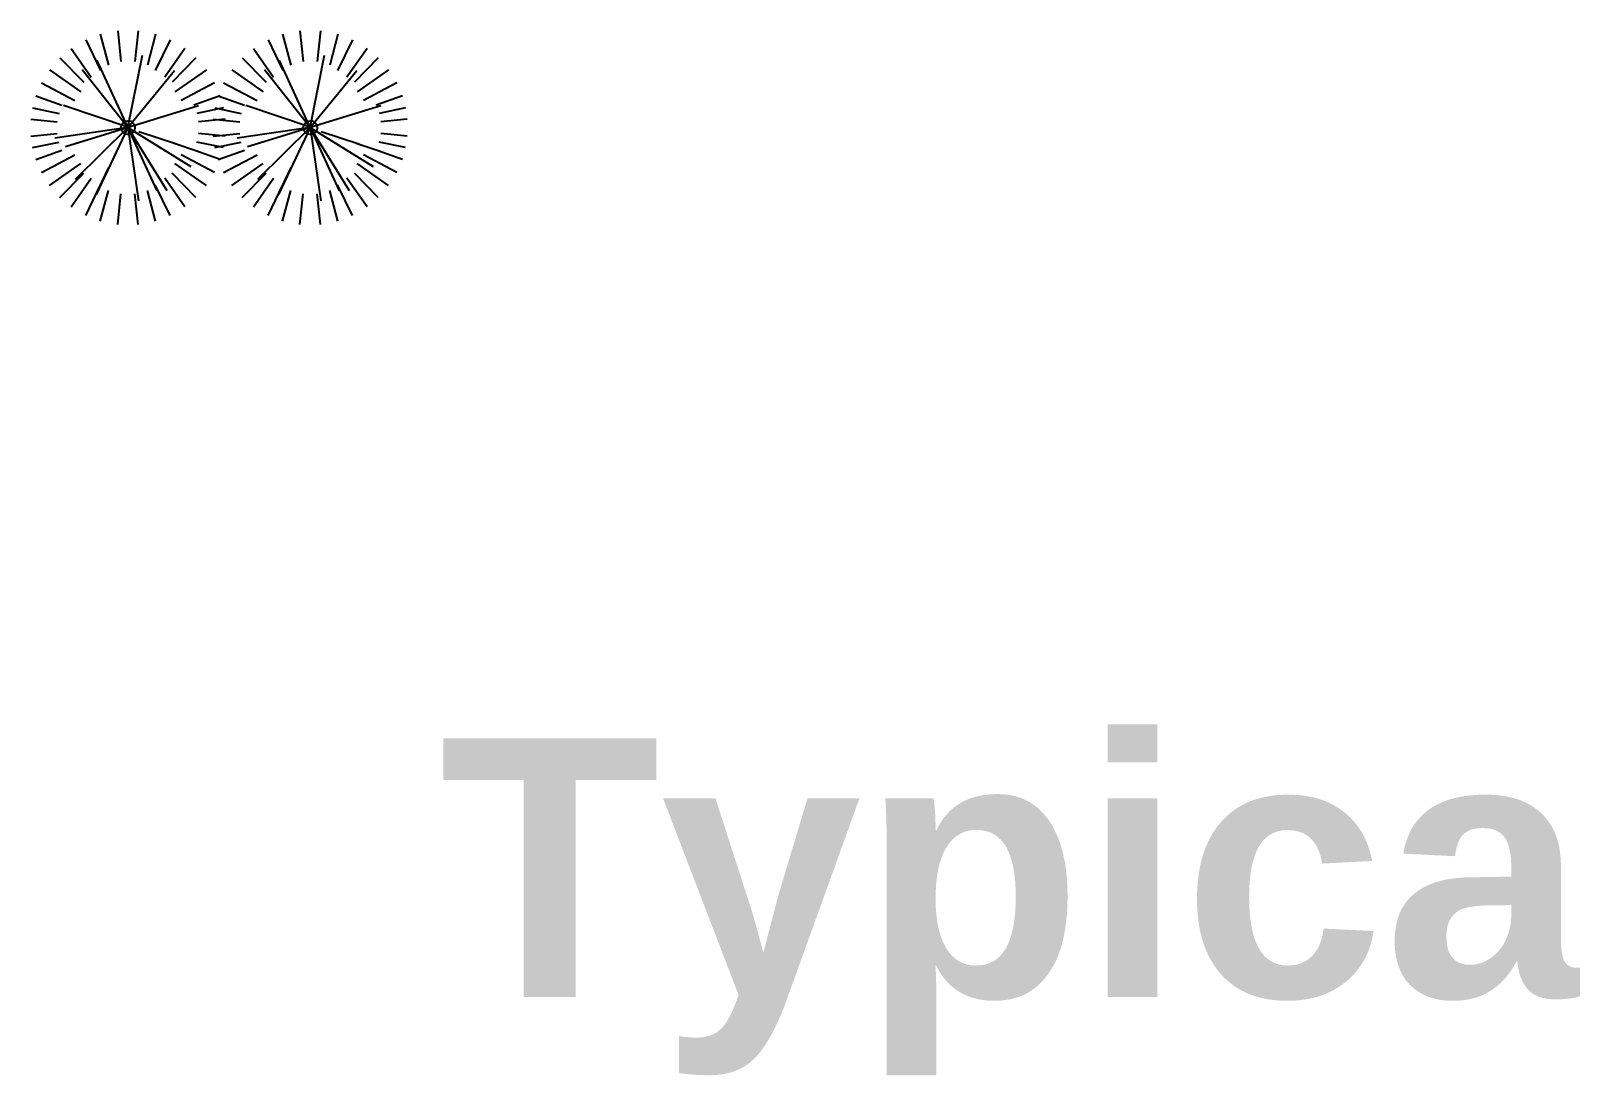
# Model space of a CAD drawing. Header units: inches. Extents: x 675 to 51927, y 19035 to 68555.
# Drawn here: x 8323 to 19555, y 19035 to 26657 of the extents above; entities that cross this region are included whole.
import ezdxf

# ---------------------------------------------------------------- set-up
doc = ezdxf.new("R2010")
doc.units = ezdxf.units.IN
doc.header["$LTSCALE"] = 0.5
doc.header["$MEASUREMENT"] = 0
doc.layers.add('00 plants', color=87, linetype='Continuous')
doc.styles.add('Arial_B', font='arialbd.ttf', dxfattribs={"height": 317.5})

msp = doc.modelspace()

# ---------------------------------------------------------------- linework, layer by layer
at = {"layer": '00 plants'}
for p, q in [((8829, 26632), (8889, 26407)), ((8957, 26657), (8980, 26432)), ((9106, 26657), (9083, 26432)), ((9234, 26632), (9174, 26407)), ((10159, 26632), (10220, 26407)), ((10287, 26657), (10310, 26432)), ((10437, 26657), (10413, 26432)), ((10564, 26632), (10504, 26407)), ((8617, 26527), (8763, 26319)), ((8725, 26591), (8832, 26367)), ((9339, 26591), (9231, 26367)), ((9446, 26527), (9300, 26319)), ((9947, 26527), (10093, 26319)), ((10055, 26591), (10162, 26367)), ((10669, 26591), (10561, 26367)), ((10776, 26527), (10630, 26319)), ((8535, 26459), (8710, 26281)), ((8806, 26439), (9243, 25490)), ((9032, 25950), (9137, 26478)), ((9528, 26459), (9354, 26281)), ((9865, 26459), (10040, 26281)), ((10362, 25950), (10137, 26439)), ((10362, 25950), (10467, 26478)), ((10858, 26459), (10684, 26281)), ((8459, 26371), (8688, 26211)), ((9032, 25950), (8698, 26373)), ((9032, 25950), (9371, 26368)), ((9604, 26371), (9375, 26211)), ((9789, 26371), (10018, 26211)), ((10362, 25950), (10028, 26373)), ((10362, 25950), (10701, 26368)), ((10934, 26371), (10705, 26211)), ((8359, 26182), (8550, 26113)), ((8400, 26276), (8644, 26148)), ((9663, 26276), (9419, 26148)), ((9704, 26182), (9513, 26113)), ((9690, 26182), (9881, 26113)), ((9730, 26276), (9974, 26148)), ((10994, 26276), (10750, 26148)), ((11034, 26182), (10843, 26113)), ((8335, 26094), (8529, 26054)), ((8561, 26113), (9039, 25953)), ((9547, 26108), (8575, 25809)), ((9728, 26094), (9534, 26054)), ((9665, 26094), (9859, 26054)), ((9891, 26113), (10369, 25953)), ((10877, 26108), (9905, 25809)), ((11058, 26094), (10864, 26054)), ((8323, 26011), (8516, 25993)), ((9032, 25950), (8498, 25873)), ((9032, 25950), (8647, 25572)), ((9032, 25950), (8801, 25463)), ((9032, 25950), (9108, 25416)), ((9032, 25950), (9316, 25492)), ((9032, 25950), (9490, 25666)), ((9740, 26011), (9547, 25993)), ((9653, 26011), (9847, 25993)), ((10362, 25950), (9828, 25873)), ((10362, 25950), (9977, 25572)), ((10362, 25950), (10131, 25463)), ((10362, 25950), (10573, 25490)), ((10362, 25950), (10438, 25416)), ((10362, 25950), (10646, 25492)), ((10362, 25950), (10820, 25666)), ((11070, 26011), (10877, 25993)), ((8323, 25889), (8516, 25907)), ((8335, 25805), (8529, 25845)), ((9111, 25923), (9387, 25831)), ((9542, 25777), (9368, 25835)), ((9728, 25805), (9534, 25845)), ((9740, 25889), (9547, 25907)), ((9653, 25889), (9847, 25907)), ((9665, 25805), (9859, 25845)), ((10441, 25923), (10717, 25831)), ((10872, 25777), (10698, 25835)), ((11058, 25805), (10864, 25845)), ((11070, 25889), (10877, 25907)), ((8359, 25717), (8550, 25786)), ((8400, 25623), (8644, 25751)), ((9663, 25623), (9419, 25751)), ((9704, 25717), (9513, 25786)), ((9690, 25717), (9881, 25786)), ((9730, 25623), (9974, 25751)), ((10994, 25623), (10750, 25751)), ((11034, 25717), (10843, 25786)), ((8459, 25528), (8688, 25688)), ((8535, 25441), (8710, 25618)), ((8817, 25501), (8892, 25658)), ((9528, 25441), (9354, 25618)), ((9604, 25528), (9375, 25688)), ((9789, 25528), (10018, 25688)), ((9865, 25441), (10040, 25618)), ((10147, 25501), (10222, 25658)), ((10858, 25441), (10684, 25618)), ((10934, 25528), (10705, 25688)), ((8617, 25372), (8763, 25581)), ((8725, 25308), (8832, 25532)), ((9339, 25308), (9231, 25532)), ((9446, 25372), (9300, 25581)), ((9947, 25372), (10093, 25581)), ((10055, 25308), (10162, 25532)), ((10669, 25308), (10561, 25532)), ((10776, 25372), (10630, 25581)), ((8829, 25268), (8889, 25492)), ((8957, 25242), (8980, 25468)), ((9106, 25242), (9083, 25468)), ((9234, 25268), (9174, 25492)), ((10159, 25268), (10220, 25492)), ((10287, 25242), (10310, 25468)), ((10437, 25242), (10413, 25468)), ((10564, 25268), (10504, 25492))]:
    msp.add_line(p, q, dxfattribs=at)
for centre in [(9032, 25950), (10362, 25950)]:
    msp.add_circle(centre, 50.8, dxfattribs=at)

# ---------------------------------------------------------------- texts
at = {"insert": (11303, 21494), "char_height": 1889.57, "attachment_point": 1, "style": 'Arial_B'}
msp.add_mtext_dynamic_manual_height_columns('Typical floor Plan\\P\\P ', width=42464.19, gutter_width=0.237, heights=[0], dxfattribs=at)

doc.saveas('drawing.dxf')
